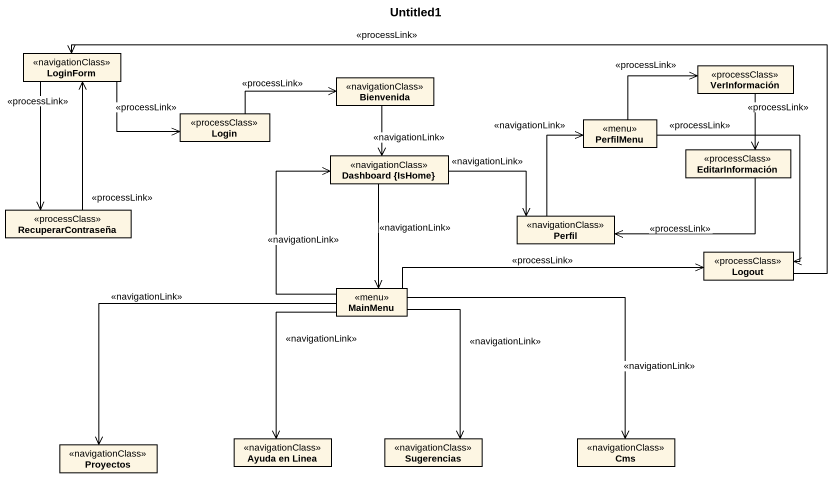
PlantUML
@startuml
title Untitled1
hide circle
hide empty members
class LoginForm <<navigationClass>>
class VerInformación <<processClass>>
class Login <<processClass>>
class Bienvenida <<navigationClass>>
class PerfilMenu <<menu>>
class EditarInformación <<processClass>>
class "Dashboard {IsHome}" as Dashboard_IsHome <<navigationClass>>
class RecuperarContraseña <<processClass>>
class Perfil <<navigationClass>>
class Logout <<processClass>>
class MainMenu <<menu>>
class Proyectos <<navigationClass>>
class "Ayuda en Linea" as Ayuda_en_Linea <<navigationClass>>
class Sugerencias <<navigationClass>>
class Cms <<navigationClass>>
LoginForm -right-> Login : <<processLink>>
LoginForm --> RecuperarContraseña : <<processLink>>
VerInformación --> EditarInformación : <<processLink>>
Login -right-> Bienvenida : <<processLink>>
Bienvenida --> Dashboard_IsHome : <<navigationLink>>
PerfilMenu -right-> VerInformación : <<processLink>>
PerfilMenu --> Logout : <<processLink>>
EditarInformación -left-> Perfil : <<processLink>>
Dashboard_IsHome -right-> Perfil : <<navigationLink>>
Dashboard_IsHome --> MainMenu : <<navigationLink>>
RecuperarContraseña -up-> LoginForm : <<processLink>>
Perfil -up-> PerfilMenu : <<navigationLink>>
Logout -left-> LoginForm : <<processLink>>
MainMenu -up-> Dashboard_IsHome : <<navigationLink>>
MainMenu -right-> Logout : <<processLink>>
MainMenu -left-> Proyectos : <<navigationLink>>
MainMenu --> Ayuda_en_Linea : <<navigationLink>>
MainMenu --> Sugerencias : <<navigationLink>>
MainMenu -right-> Cms : <<navigationLink>>
@enduml
